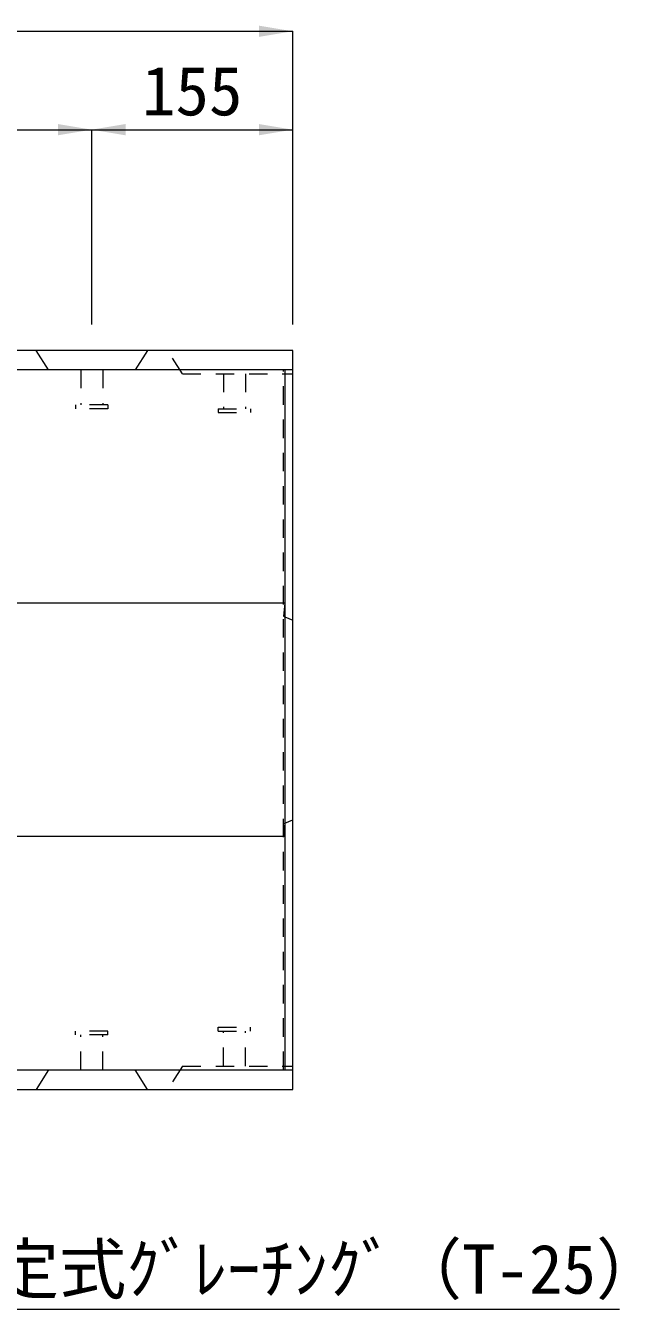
# Model space of a CAD drawing. Units: millimetres at full size; details may follow other scales. Extents: x 5964 to 125098, y -10801 to 28073.
# Drawn here: x 69966 to 70424, y 3030 to 4020 of the extents above; entities that cross this region are included whole.
import ezdxf
from ezdxf.enums import TextEntityAlignment as Align

# ---------------------------------------------------------------- set-up
doc = ezdxf.new("R2010")
doc.units = ezdxf.units.MM
doc.header["$LTSCALE"] = 19
doc.linetypes.add('USER1', pattern=[1.35, 0.75, -0.6])
for name, color, linetype, lineweight in [('インサート', 3, 'USER1', 9), ('寸法線', 7, 'Continuous', 9), ('本体', 2, 'Continuous', 9)]:
    doc.layers.add(name, color=color, linetype=linetype, lineweight=lineweight)
doc.styles.add('ＭＳ ゴシック', font='')
doc.styles.get('ＭＳ ゴシック').set_extended_font_data('MS Gothic')

# ---------------------------------------------------------------- blocks, each defined once
blk = doc.blocks.new('filled_arrow')
at = {"color": 0, "linetype": 'Continuous', "lineweight": -2}
blk.add_solid([(7.5, 1.25), (0, 0), (7.5, -1.25)], dxfattribs=at)

msp = doc.modelspace()

# ---------------------------------------------------------------- linework, layer by layer
at = {"layer": 'インサート'}
for p, q in [((70008.67, 3754.96), (70008.67, 3727.96)), ((70008.67, 3754.96), (70008.67, 3727.96)), ((70025.67, 3754.96), (70025.67, 3727.96)), ((70025.67, 3754.96), (70025.67, 3727.96)), ((70118.67, 3751.96), (70118.67, 3724.96)), ((70135.67, 3751.96), (70135.67, 3724.96)), ((70029.67, 3727.96), (70004.67, 3727.96)), ((70004.67, 3727.96), (70004.67, 3724.96)), ((70029.67, 3727.96), (70004.67, 3727.96)), ((70004.67, 3727.96), (70004.67, 3724.96)), ((70029.67, 3724.96), (70004.67, 3724.96)), ((70029.67, 3724.96), (70004.67, 3724.96)), ((70029.67, 3727.96), (70029.67, 3724.96)), ((70029.67, 3727.96), (70029.67, 3724.96)), ((70114.67, 3724.96), (70114.67, 3721.96)), ((70114.67, 3724.96), (70139.67, 3724.96)), ((70139.67, 3724.96), (70139.67, 3721.96)), ((70114.67, 3721.96), (70139.67, 3721.96)), ((70114.67, 3247.96), (70139.67, 3247.96)), ((70114.67, 3244.96), (70114.67, 3247.96)), ((70139.67, 3244.96), (70139.67, 3247.96)), ((70029.67, 3244.96), (70004.67, 3244.96)), ((70004.67, 3241.96), (70004.67, 3244.96)), ((70029.67, 3244.96), (70004.67, 3244.96)), ((70004.67, 3241.96), (70004.67, 3244.96)), ((70029.67, 3241.96), (70004.67, 3241.96)), ((70029.67, 3241.96), (70004.67, 3241.96)), ((70008.67, 3214.96), (70008.67, 3241.96)), ((70008.67, 3214.96), (70008.67, 3241.96)), ((70025.67, 3214.96), (70025.67, 3241.96)), ((70025.67, 3214.96), (70025.67, 3241.96)), ((70029.67, 3241.96), (70029.67, 3244.96)), ((70029.67, 3241.96), (70029.67, 3244.96)), ((70114.67, 3244.96), (70139.67, 3244.96)), ((70118.67, 3217.96), (70118.67, 3244.96)), ((70135.67, 3217.96), (70135.67, 3244.96))]:
    msp.add_line(p, q, dxfattribs=at)
at = {"layer": '寸法線'}
for p, q in [((69174.17, 4016.01), (70172.17, 4016.01)), ((70172.17, 3789.96), (70172.17, 4016.01)), ((69329.17, 3940.14), (70017.17, 3940.14)), ((70017.17, 3789.96), (70017.17, 3940.14)), ((70017.17, 3940.14), (70172.17, 3940.14)), ((70017.17, 3789.96), (70017.17, 3940.14)), ((70172.17, 3789.96), (70172.17, 3940.14))]:
    msp.add_line(p, q, dxfattribs=at)
msp.add_lwpolyline([(69570.17, 3224.96), (69764.76, 3030.37), (70424.15, 3030.37)], dxfattribs=at)
at = {"layer": '本体'}
for p, q in [((70172.17, 3769.96), (69174.17, 3769.96)), ((69983.67, 3754.96), (69974.17, 3769.96)), ((70060.17, 3769.96), (70050.67, 3754.96)), ((70172.17, 3754.96), (70172.17, 3769.96)), ((70166.17, 3574.96), (69180.17, 3574.96)), ((70166.17, 3564.53), (70172.17, 3561.96)), ((70166.17, 3405.39), (70172.17, 3407.96)), ((70166.17, 3394.96), (69180.17, 3394.96)), ((69983.67, 3214.96), (69974.17, 3199.96)), ((70060.17, 3199.96), (70050.67, 3214.96)), ((70172.17, 3199.96), (70172.17, 3214.96)), ((69174.17, 3199.96), (70172.17, 3199.96))]:
    msp.add_line(p, q, dxfattribs=at)
at = {"layer": '本体', "linetype": 'USER1'}
for p, q in [((70087.17, 3751.96), (70075.82, 3769.96)), ((70087.17, 3751.96), (70172.17, 3751.96)), ((70087.17, 3217.96), (70075.82, 3199.96)), ((70087.17, 3217.96), (70172.17, 3217.96))]:
    msp.add_line(p, q, dxfattribs=at)
at = {"layer": '本体', "lineweight": 20}
for p, q in [((70172.17, 3754.96), (69174.17, 3754.96)), ((70172.17, 3214.96), (70172.17, 3754.96)), ((69174.17, 3214.96), (70172.17, 3214.96))]:
    msp.add_line(p, q, dxfattribs=at)
at = {"layer": '本体', "color": 4, "linetype": 'USER1', "lineweight": 5}
for p, q in [((70165.17, 3214.96), (70165.17, 3754.96)), ((70166.17, 3574.96), (70165.17, 3564.96)), ((70165.17, 3564.96), (70166.17, 3564.53)), ((70165.17, 3404.96), (70166.17, 3405.39)), ((70166.17, 3394.96), (70165.17, 3404.96))]:
    msp.add_line(p, q, dxfattribs=at)
at = {"layer": '本体', "lineweight": 5}
msp.add_line((70166.17, 3754.96), (70166.17, 3214.96), dxfattribs=at)

# ---------------------------------------------------------------- block references
at = {"layer": '寸法線', "xscale": 3.47, "yscale": 3.47, "rotation": 180}
for p in [(70172.17, 4016.01), (70017.17, 3940.14), (70172.17, 3940.14)]:
    msp.add_blockref('filled_arrow', p, dxfattribs=at)
at = {"layer": '寸法線', "xscale": 3.47, "yscale": 3.47}
msp.add_blockref('filled_arrow', (70017.17, 3940.14), dxfattribs=at)

# ---------------------------------------------------------------- texts
at = {"layer": '寸法線', "style": 'ＭＳ ゴシック'}
msp.add_text('155', height=37.98, dxfattribs=at).set_placement((70094.67, 3970.14), align=Align.MIDDLE_CENTER)
msp.add_text('ﾎﾞﾙﾄ固定式ｸﾞﾚｰﾁﾝｸﾞ（T-25）', height=37.98, dxfattribs=at).set_placement((69784.76, 3080.4), align=Align.TOP_LEFT)

doc.saveas('drawing.dxf')
